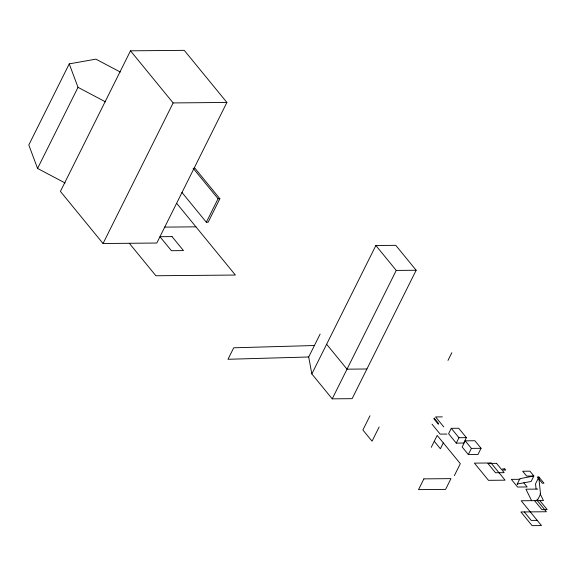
<?xml version="1.0" encoding="UTF-8"?>
<svg xmlns="http://www.w3.org/2000/svg" width="576" height="576" viewBox="0 0 576 576"><rect width="100%" height="100%" fill="white"/><g stroke="black" fill="none" stroke-linecap="round" stroke-linejoin="round"><path stroke-width="0.86" d="M120.283 72.029L95.882 59.141L69.242 63.878L28.8 144.986L37.57 168.437L65.117 182.995M37.57 168.437L78.012 87.329L69.242 63.878M130.5 50.825L60.408 191.405L103.046 243.511L156.802 243.036L226.894 102.449L184.255 50.342L130.5 50.825L173.138 102.931L226.894 102.449M103.046 243.511L173.138 102.931M206.345 222.25L218.066 198.734L219.866 198.72L208.145 222.235L206.345 222.25L181.944 192.442M311.832 373.925L375.862 245.506L395.77 245.333L416.16 270.252L352.13 398.664L332.222 398.844L311.832 373.925L308.7 356.99L320.141 334.037M332.222 398.844L396.252 270.425L416.16 270.252M369.979 415.778L362.88 430.006L372.046 441.202L379.138 426.974M447.991 360.41L451.836 352.699M431.237 447.35L437.184 435.413L460.318 463.673L454.363 475.618M443.311 442.894L440.381 448.769L434.261 441.288M451.282 428.314L448.589 433.728L456.271 443.124L463.694 443.052L466.394 437.645L458.705 428.249L451.282 428.314L458.971 437.71L466.394 437.645M456.271 443.124L458.971 437.71M465.235 440.834L462.161 446.998L468.346 454.543L477.986 454.457L481.061 448.301L474.883 440.748L465.235 440.834L471.413 448.387L481.061 448.301M468.346 454.543L471.413 448.387M517.205 484.121L519.926 478.663L533.866 476.006L529.92 471.182L522.706 471.247L526.651 476.071L533.866 476.006L531.144 481.464L517.133 484.034L517.702 484.027M538.452 477.986L535.543 483.811L536.076 488.981M540.058 493.682L543.463 500.573L521.186 500.774L541.483 525.571L532.109 525.658L520.913 511.97L546.365 511.747L537.271 500.63L540.533 494.078L538.812 477.259M314.424 345.514L233.712 347.803L227.988 359.28L308.7 356.99M164.549 227.117L195.934 226.836M366.926 368.993L347.018 369.173L326.628 344.254M442.361 416.88L435.6 416.938L443.75 426.895M446.911 434.059L440.15 434.117L432 424.159M519.984 479.282L511.315 479.362L517.601 487.037L527.134 486.958L523.793 482.868M537.782 489.089L525.938 489.197L531.612 500.681M537.206 520.351L531.216 520.409L524.29 511.942M78.012 87.329L105.559 101.887M375.862 245.506L396.252 270.425M539.827 500.609L547.2 509.616L541.93 509.666L534.557 500.652M194.342 167.522L219.866 198.72M193.104 168.228L218.066 198.734M176.89 203.573L235.382 275.047L155.88 275.753L129.305 243.281M537.113 499.118L537.271 500.63M434.21 418.169L433.894 418.81L438.358 424.267L438.674 423.626L434.21 418.169M423.893 478.879L418.529 489.629L445.601 489.384L450.965 478.634L423.893 478.879M172.022 236.599L159.955 236.707L171.41 250.704L183.478 250.596L172.022 236.599M491.018 462.982L474.408 463.126L488.477 480.326L505.094 480.175L491.018 462.982M496.534 463.349L487.894 463.421L495.518 472.738L504.151 472.658L496.534 463.349M504.742 468.886L502.524 468.907L503.51 470.11L505.728 470.095L504.742 468.886M538.927 477.029L537.235 477.043L542.282 483.214L543.974 483.199L538.927 477.029"/></g></svg>
